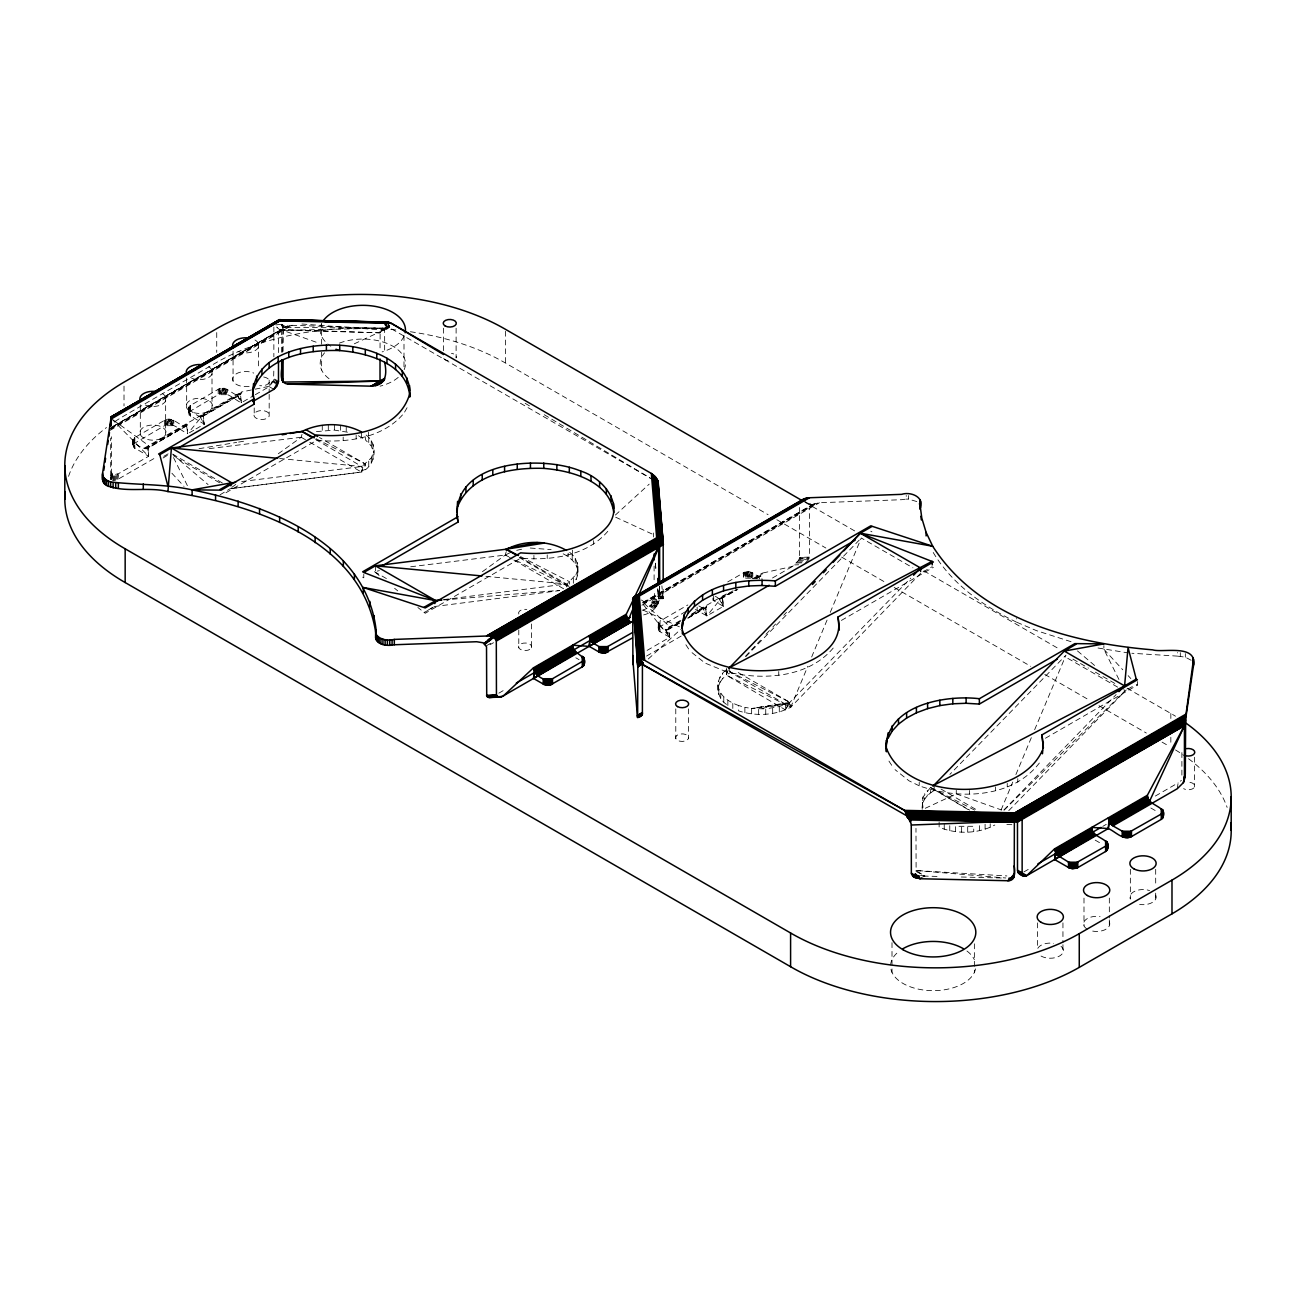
<?xml version="1.0" encoding="UTF-8"?>
<svg xmlns="http://www.w3.org/2000/svg" width="1296" height="1296" viewBox="0 0 1296 1296"><rect width="100%" height="100%" fill="white"/><g stroke="black" fill="none" stroke-linecap="round" stroke-linejoin="round"><path stroke-width="0.75" stroke-dasharray="5 3.75" d="M647.125 650.381L669.74 637.324L660.037 631.735L660.037 621.027L687.852 604.957M698.819 605.929L702.189 607.873L706.822 615.908L723.395 595.625L722.52 598.266L723.395 606.35L706.822 615.908L697.135 610.319L697.135 604.957M722.52 598.266L723.395 606.35L712.962 600.242L712.962 594.88M713.707 600.745L713.707 595.382M726.489 704.408C714.89 696.794 714.987 677.581 726.376 669.805L789.863 702.351L790.754 707.195C774.911 715.748 755.471 716.332 738.526 710.856L738.526 705.494C729.356 702.189 719.037 695.806 718.033 685.147M718.033 690.493L718.421 681.064M718.81 694.559L718.81 689.197M718.421 686.41L719.977 682.425L719.977 677.063M720.754 698.495L720.754 693.133M719.977 682.425L722.65 678.634L722.65 673.288M723.784 702.189L723.784 696.827M726.376 669.805L726.376 675.167L722.65 678.634M833.215 648.065C807.975 678.1 762.421 680.481 726.683 671.895L726.683 668.331M727.85 705.526L727.85 700.18M732.807 708.442L732.807 703.096M727.72 581.936L743.499 572.832L752.782 572.832L752.782 578.178L743.499 578.178L743.499 572.832C749.898 566.676 759.91 582.503 762.469 573.075L792.553 566.417L798.547 560.407L799.551 557.442L799.567 507.465M744.374 572.411L743.499 578.178M744.876 712.67L744.876 707.324L738.526 705.494M751.648 713.869L751.648 708.507L744.876 707.324M751.907 577.757L751.907 572.411L750.919 577.433L752.782 578.178M758.662 714.388L758.662 709.042L789.021 703.177L910.748 578.129M765.742 714.242L765.742 708.896L779.285 706.579L788.162 703.242L785.376 709.852L726.376 675.167L728.174 670.081M772.675 713.416L772.675 708.07M778.75 675.119L778.75 671.555M779.285 711.941L779.285 706.579M738.218 672.543L789.863 702.351L785.376 709.852L785.376 704.506M813.013 504.225L819.38 502.735L901.676 499.705L906.244 499.09L906.244 495.526M916.807 501.552L908.593 499.138L908.593 495.574M937.024 876.404L924.874 876.096L916.11 871.463L915.98 828.355M1039.343 763.036C1012.176 798.595 958.262 799.875 919.22 785.797L919.22 782.233M922.153 807.586L923.011 797.024L930.544 787.498L968.971 810.097M922.153 809.368L923.011 797.024M923.011 802.37L924.728 799L924.728 793.654M924.728 799L927.256 795.809L927.256 790.463M974.657 810.13L930.544 787.498L930.544 792.86L927.256 795.809M934.189 785.052L934.189 789.232L930.544 792.86L934.529 790.204M939.13 821.956L939.13 827.302C956.821 834.381 977.864 834.025 994.81 825.017M944.233 829.213L944.233 823.851M949.774 830.671L949.774 825.309M955.606 831.659L955.606 826.297L973.733 826.297L973.733 831.659M925.295 808.283L956.27 793.881L956.27 790.317M961.632 832.162L961.632 826.799M967.707 832.162L967.707 826.799M969.602 794.059L969.602 790.479M979.565 830.671L979.565 825.309M985.09 829.213L985.09 823.851M990.209 827.302L990.209 823.738M995.458 790.528L995.458 786.947M1007.235 786.915L1007.235 783.351M1071.031 641.698L1036.46 630.634L1016.372 622.064L1016.372 618.484M1017.797 782.233L1017.797 778.653M1118.934 679.477L1103.884 649.247L1103.884 645.667M1045.451 738.218L1137.402 685.13L1137.402 681.55M1191.137 660.263L1185.338 657.169L1177.643 656.132L1177.643 652.568M1180.3 656.23L1180.3 652.649M1185.338 657.169L1185.338 653.605M282.415 352.188L283.079 330.48L285.201 327.062M113.157 419.953L148.635 445.565L148.635 456.273L133.423 447.169L133.034 439.231L132.84 445.241L133.99 438.048L164.527 420.325C172.514 415.627 178.735 426.125 186.057 426.157M196.004 428.927L204.282 424.148L189.07 415.044L188.681 407.106L188.487 413.116L189.637 405.923L218.198 389.351C226.265 382.595 237.703 402.602 241.38 392.024L270.022 386.111L273.569 380.619L273.861 368.712M660.037 631.735L658.724 630.65L658.724 622.096L658.141 628.722L658.724 622.096L660.037 621.027M702.189 607.873L705.478 608.197L706.822 605.2M643.658 614.903C655.792 612.068 662.386 600.907 658.741 588.935M148.635 445.565L147.55 448.384L148.635 456.273L118.746 473.542L113.659 474.903L111.569 472.748L111.553 436.784M133.034 441.191L133.423 447.169L132.84 440.543C135.578 444.933 141.815 448.529 146.983 448.708L186.624 425.833L187.709 423.014M354.31 343.813L388.913 327.71L389.383 322.445M133.034 444.593L133.99 438.048L133.99 447.736L133.423 441.823M188.681 412.468L189.637 405.923L189.637 415.611L188.681 409.066M577.579 570.499L576.023 574.484L576.023 579.847C580.057 570.013 578.113 557.102 568.15 551.383M577.579 575.861L577.967 566.417M658.336 628.074L659.308 621.529L659.308 631.217L658.336 624.672M111.019 479.65L111.748 473.477L110.695 478.613L111.019 479.65L112.088 474.077L111.731 480.395L112.606 474.53M111.569 472.748L110.695 478.613L110.662 438.113M112.768 480.767L113.659 474.903M113.643 480.816L114.518 474.952M114.599 480.703L115.474 474.838M115.652 480.427L116.527 474.563M117.628 474.125L116.737 479.99L156.427 457.132M117.871 479.39L118.746 473.542M1177.254 788.746L1178.129 782.881L1181.401 780.403M659.648 586.165L658.66 598.849L657.72 589.631M241.704 481.529L361.811 466.511L371.272 457.909L373.847 451.073M220.045 494.813L230.008 488.754L361.471 472.068C376.132 465.799 378.837 443.507 365.456 434.565L365.456 439.911L371.272 446.067L373.847 452.903M235.791 484.412L230.008 488.754L361.471 472.068L363.058 466.155M566.384 586.894L567.227 583.913L576.023 574.484M278.3 453.762L301.19 437.254L302.438 432.864M506.088 552.161L505.246 555.061L479.601 573.755M653.605 480.103L388.492 327.11L383.195 328.828L388.913 327.71L390.42 322.85M920.597 573.334L790.754 707.195L730.458 672.397L726.376 675.167L790.754 707.195L807.797 666.29M811.669 656.991L827.172 619.812M830.266 612.376L861.273 538.002L912.919 567.826M1001.063 810.065L1012.775 782.039M1015.902 774.571L1031.519 737.213M1034.645 729.745L1065.992 655.096L949.887 774.376M279.58 330.302L278.494 333.121L278.494 355.201M385.868 327.969L387.715 326.9L385.398 322.817L386.969 326.867L384.653 324.81L385.738 327.353L384.653 330.172L384.653 352.253M316.046 438.728L365.456 464.065L365.456 469.411L361.811 470.691L365.456 464.065L319.432 437.481M785.376 709.852L789.021 703.177L751.648 708.507L765.742 708.896M404.595 412.079L407.916 406.215M255.296 394.697L269.228 386.662L273.861 378.626L278.494 381.316M189.07 409.682C192.294 411.577 202.808 421.702 204.282 413.44L188.989 432.151M658.724 625.304C661.025 627.766 669.287 633.258 669.74 626.616L643.172 602.527M402.505 414.898C381.38 438.437 346.599 442.908 316.629 440.397L222.928 494.489M607.792 531.328C586.813 555.968 551.205 560.795 520.652 558.187L425.234 613.283L417.879 607.5M745.492 656.278L760.525 640.159M766.001 634.295L771.46 628.447M772.837 626.972L775.559 624.04M783.772 615.26L786.494 612.328M1008.774 810.616L1126.273 689.909M745.929 656.505L861.273 538.002M1003.898 809.968L1116.164 694.543M133.423 443.961L164.527 425.687C173 421.411 180.711 430.871 187.709 433.723L187.094 425.331L146.318 448.87M189.07 411.836L218.198 394.697C226.67 390.42 234.382 399.881 241.38 402.732L240.505 394.664L202.37 416.664M658.724 627.458L686.119 611.307M1004.108 810.162L1124.653 691.141L1123.357 688.37M615.373 515.063L649.199 484.137M648.275 659L680.627 629.402M642.46 610.238C650.381 607.97 656.278 600.566 654.107 592.142M385.285 327.856L380.149 331.922L380.02 350.924M385.738 327.353L381.218 330.205L380.554 331.031L384.944 328.504L380.02 332.845L280.147 329.978L110.354 428.004M163.085 457.99L168.075 454.961M432.346 607.581L424.067 612.619L433.204 607.338M110.225 428.312L280.811 329.816L276.647 326.981M275.805 324.891L281.637 324.292L284.731 327.321L292.005 325.312L384.475 328.325L387.715 326.9M110.614 428.539L281.54 329.848M110.646 429.17L282.334 330.059M109.787 430.515L292.005 325.312L286.902 327.418L281.637 324.292L281.637 354.035M144.002 448.254L241.38 392.024M144.812 448.627L187.645 423.905M241.331 392.834L200.378 416.47L204.282 424.148L203.407 416.081M145.589 448.837L187.434 424.683M201.091 416.68L241.153 393.547M201.755 416.745L240.878 394.162M189.378 432.767L194.351 429.899M243.13 401.728L253.562 395.701M163.798 456.338L169.015 453.341M387.374 327.758L388.492 327.11L388.395 322.202L388.913 327.71M379.129 575.521L374.463 571.682L379.404 570.645M486.373 645.797L493.355 641.763M490.018 644.711L493.501 642.686M642.524 602.883L814.439 503.642M643.934 602.527L815.994 503.188M643.707 603.304L817.663 502.88M641.893 605.216L819.38 502.735M498.798 693.182L505.796 689.132M680.27 620.541L665.091 629.289L669.74 637.324L668.849 629.257M691.659 613.964L728.498 592.693M752.749 578.696L762.469 573.075M680.999 620.881L665.82 629.645L669.74 637.324L668.38 629.613M691.108 615.049L706.774 606.01M733.082 590.814L719.491 598.671L715.392 596.371M753.932 578.777L762.421 573.885M666.533 629.856L680.011 622.08M689.747 616.459L706.595 606.722M718.762 598.315L723.395 606.35L719.491 598.671L736.76 589.307M755.455 578.518L762.242 574.598M667.197 629.921L681.032 621.95M687.771 618.046L706.32 607.338M720.203 598.882L736.484 589.923M756.54 578.34L761.967 575.213M667.829 629.84L680.659 622.436M688.063 618.16L705.947 607.84L706.822 615.908L702.918 608.229M720.868 598.946L737.813 589.437M756.491 578.648L761.594 575.716L761.951 578.939M772.497 578L792.553 566.417M646.542 656.068L681.566 635.85M841.412 620.411L933.363 567.324M1023.889 871.916L1029.154 868.887M1102.766 826.378L1106.266 824.369M1155.352 796.036L1178.129 782.881M113.935 425.947L279.11 330.804M642.978 602.397L811.798 504.922L808.542 502.556M923.06 571.909L932.213 566.66M1127.925 689.002L1134.583 685.357M209.304 448.627L301.19 437.254L304.252 435.731M284.731 327.321L287.566 325.928L283.662 328.633L281.637 324.292L284.31 327.807L281.637 324.292L283.127 330.448L283.079 352.301M510.624 552.42L505.246 555.061L409.374 566.935M285.395 327.175L290.466 325.361L286.902 327.418L383.373 328.099L283.127 330.448L318.978 343.197M920.257 878.008L924.874 876.096L915.98 870.523L1006.862 875.934M643.561 602.057L646.542 602.527L643.14 602.332M516.715 550.33L521.672 549.229M316.435 431.6L334.368 430.11L349.92 432.572M199.049 448.691L236.65 442.406M238.626 442.082L246.532 440.753M789.863 702.351L751.648 708.507L788.162 703.242M433.998 606.577L559.597 590.62M443.605 599.611L566.384 583.994L569.624 587.104L569.624 581.758L520.247 556.438M798.547 560.407L808.445 560.034L799.227 558.868L809.287 558.009L799.551 557.442L809.465 557.086L809.482 508.453L810.81 505.732L803.86 500.596L811.264 505.31L808.218 502.783M443.669 599.951L559.548 590.36M658.66 598.849L663.115 598.541L663.179 586.067M797.51 561.978L807.424 561.622M796.684 563.015L806.582 562.642M794.723 564.91L798.692 564.764M659.453 586.327L659.648 596.079L663.179 595.982L663.066 598.736L658.676 598.379L657.752 588.595M530.258 548.03L551.124 549.601M799.227 558.868L808.947 558.997M906.244 499.09L908.593 499.138M1006.862 824.564L1012.921 824.71M961.308 877.003L1003.817 878.056M1177.643 656.132L1131.845 653.249M662.985 598.525L658.433 597.683L662.872 597.553L661.9 585.841M301.936 324L384.653 330.172L380.02 332.845L283.257 329.524L281.637 324.292M924.874 876.096L920.419 875.27M915.98 870.523L1005.874 877.991M485.968 576.331L566.384 583.994L519.907 557.15M279.644 458.509L361.811 466.511L361.811 470.691M1098.02 648L1128.055 652.892M659.648 596.079L663.179 596.857L659.437 597.343L663.163 597.586L659.065 598.007L663.147 598.153L658.676 598.379L658.206 588.416M695.272 609.557L697.135 610.319M726.683 671.895L704.992 663.034L690.995 651.839M956.27 793.881L1001.549 810M615.681 517.217L654.723 535.216M643.059 610.06L680.319 627.248M919.22 785.797L909.031 780.84L895.034 769.646M508.826 556.843L505.246 555.061L512.147 559.046M515.986 560.407L569.624 587.104M358.409 435.731L365.456 439.911M1016.372 622.064C983.259 606.155 951.572 583.88 932.715 551.626M1117.638 687.123L1064.372 656.343M219.64 482.792L174.02 456.581M870.766 531.182L871.933 531.846M1136.236 684.45L1137.402 685.13M804.848 502.168L855.635 531.473M923.935 570.904L1058.767 648.761M1127.066 688.192L1170.839 713.464A204.12 117.839 0 0 1 1175.504 716.218M410.427 331.744A204.12 117.839 0 0 1 505.408 363.01L768.074 514.658M776.839 519.712L825.86 548.014M841.622 557.118L885.395 582.39M894.159 587.444L1030.741 666.306M1044.754 674.39L1088.527 699.678M1099.04 705.737L1146.328 733.034M1162.075 742.138L1169.089 746.172M1150.832 808.007L1157.798 812.025M1095.185 840.132L1102.151 844.15M278.429 382.271L273.78 379.598L278.219 383.308L273.569 380.619L277.879 384.345L273.229 381.672L277.409 385.382M658.676 601.814L654.026 599.141L658.465 602.834L653.816 600.161L658.125 603.871L653.476 601.198L657.655 604.908L653.022 602.235L657.088 605.896L652.439 603.223L656.424 606.82L651.791 604.13L655.695 607.63L651.046 604.957L654.901 608.326L650.268 605.653M269.228 386.662L273.861 389.335M930.544 787.498L969.748 810.146M301.19 437.254L308.075 441.239M309.809 442.228L361.471 472.068M513.864 560.034L565.542 589.874M575.829 657.801L579.069 659.664M374.463 571.682L386.516 578.632M362.637 577.141L363.787 577.822L363.787 574.241M1072.91 659.113L1088.462 668.137M1095.379 672.154L1116.131 684.191M222.377 483.003L171.347 453.325L208.073 484.574M941.026 789.053L976.957 810.065M315.625 439.49L361.811 466.511M563.193 553.813C570.24 557.393 577.303 563.371 577.967 571.779M519.307 557.523L567.891 586.084M525.155 403.315L532.105 407.462M544.255 414.72L650.138 478.013M641.439 600.016L644.209 601.911M277.004 327.532L280.147 329.978M394.616 588.303L397.726 590.863M1077.462 650.916L1095.412 666.16M111.553 418.802L148.635 456.273L148.019 447.881M1103.884 649.247L1122.757 669.789M1128.152 675.653L1130.841 678.586M171.898 473.218L184.032 486.421M643.513 604.892L669.74 637.324M888.959 761.108L892.733 766.876M685.876 644.76L689.65 650.511M757.836 575.748L759.699 578.972M236.747 394.697L241.38 402.732L240.019 395.021M199.649 416.113L204.282 424.148L202.937 416.437M237.476 395.053L241.38 402.732M173.534 457.585L187.693 486.259M789.021 703.177L790.754 707.195M728.773 668.38L730.458 672.397M923.011 807.489L922.153 800.491M387.472 322.105L388.492 327.11M705.478 608.197L706.822 615.908M186.624 425.833L187.709 433.723M655.371 563.144L656.1 570.969M655.355 563.501L656.068 571.552M1194.556 757.22L1194.556 786.98M1181.887 775.105L1181.887 751.291A6.561 3.791 0 0 0 1181.887 753.251M1170.839 713.464L1170.839 719.41M1170.839 737.262L1170.839 745.2M1155.692 869.324L1155.692 885.233M1155.692 893.122L1155.692 899.084M1130.355 869.324L1130.355 899.084A13.122 7.565 0 0 1 1135.037 891.113A13.122 7.565 0 0 1 1149.584 890.563M1109.327 898.079L1109.327 917.957M1109.327 919.901L1109.327 925.846M1083.991 898.079L1083.991 925.846M1062.947 922.865L1062.947 942.759M1062.947 944.687L1062.947 952.625M1037.61 922.865L1037.61 948.704A13.122 7.565 0 0 1 1053.68 943.342M974.365 943.812L974.365 972.421M892.004 942.662L892.004 972.421M688.451 708.863L688.451 738.623A6.561 3.791 0 0 1 677.484 740.324A6.561 3.791 0 0 1 680.416 733.99A6.561 3.791 0 0 1 688.451 738.623M675.783 708.863L675.783 738.623M654.107 566.028L654.107 582.098M653.605 532.964L653.605 536.981M593.422 540.659L593.422 544.239M577.19 562.367L577.19 567.713M575.246 558.43L575.246 563.776M573.35 578.275L573.35 583.637M572.427 550.071L572.427 553.635M572.216 554.737L572.216 560.083M568.15 553.165L568.15 556.745M547.22 554.899L547.22 558.479M533.92 555.417L533.92 558.981M531.457 623.959L531.457 647.773A6.561 3.791 0 0 1 520.474 649.458A6.561 3.791 0 0 1 523.422 643.124A6.561 3.791 0 0 1 531.457 647.773M518.789 629.905L518.789 647.773M505.408 331.258L505.408 363.01M456.111 328.196L456.111 357.971A6.561 3.791 0 0 0 451.462 353.322M443.443 328.196L443.443 354.002M403.996 335.486L403.996 370.04A42.622 24.608 0 0 0 386.921 343.375A42.622 24.608 0 0 0 337.689 343.796M375.403 565.817L375.403 571.131M372.989 444.074L372.989 449.437M372.989 454.54L372.989 459.902M371.272 440.705L371.272 446.067M371.272 457.909L371.272 463.271M368.744 437.513L368.744 442.876M368.744 461.101L368.744 466.463M368.404 432.265L368.404 435.845M361.471 431.908L361.471 437.254M356.157 435.31L356.157 438.874M346.226 426.254L346.226 431.6M343.181 437.108L343.181 440.672M340.394 425.266L340.394 430.612M334.368 424.764L334.368 430.11M328.293 424.764L328.293 430.11M322.267 425.266L322.267 430.612M321.635 344.25L321.635 323.579A42.622 24.608 0 0 0 330.82 346.21M321.635 352.188L321.635 370.04M273.861 327.062L273.861 356.821M269.179 380.182L269.179 392.413M269.179 394.389L269.179 416.21A7.744 4.471 0 0 1 256.219 418.219A7.744 4.471 0 0 1 259.686 410.735A7.744 4.471 0 0 1 269.179 416.21M258.39 343.375L258.39 369.166M254.21 407.948L254.21 416.21M233.053 351.265L233.053 381.024M226.606 394.276L226.606 388.93L225.601 393.952L225.601 388.589L224.532 393.725L224.532 388.363L223.414 393.611L223.414 388.249L222.264 393.611L222.264 388.249L221.146 393.725L221.146 388.363L220.061 393.952L220.061 388.589L219.073 394.276L219.073 388.93M216.74 332.57L216.74 352.415M212.009 370.154L212.009 407.803A13.122 7.565 0 0 1 190.075 411.188A13.122 7.565 0 0 1 195.955 398.52A13.122 7.565 0 0 1 212.009 407.803M186.673 378.043L186.673 407.803M172.935 425.266L172.935 419.904L171.947 424.926L171.947 419.58L170.861 424.715L170.861 419.353L169.744 424.586L169.744 419.24L168.593 424.586L168.593 419.24L167.476 424.715L167.476 419.353L166.39 424.926L166.39 419.58L165.402 425.266L165.402 419.904M165.645 396.916L165.645 434.565A13.122 7.565 0 0 1 143.71 437.967A13.122 7.565 0 0 1 149.575 425.299A13.122 7.565 0 0 1 165.645 434.565M140.308 404.806L140.308 434.565M124.011 386.127L124.011 405.956M403.996 336.312A42.622 24.608 0 0 1 382.126 351.896M398.228 377.379A42.622 24.608 0 0 1 380.068 386.176M329.054 378.707A42.622 24.608 0 0 1 324.567 352.82M448.076 360.644A6.561 3.791 0 0 1 443.443 356.011M1189.922 782.347A6.561 3.791 0 0 1 1193.908 787.903A6.561 3.791 0 0 1 1183.588 788.681M263.704 377.006A7.744 4.471 0 0 1 269.179 382.482A7.744 4.471 0 0 1 259.686 385.657M254.988 339.989A13.122 7.565 0 0 1 254.988 350.698A13.122 7.565 0 0 1 236.439 350.698M249.107 386.386A13.122 7.565 0 0 1 232.859 377.573A13.122 7.565 0 0 1 253.724 373.07M208.624 366.752A13.122 7.565 0 0 1 208.624 377.46A13.122 7.565 0 0 1 190.075 377.46M162.259 393.53A13.122 7.565 0 0 1 162.259 404.239A13.122 7.565 0 0 1 143.71 404.239M1155.692 895.163A13.122 7.565 0 0 1 1139.621 904.43M1109.327 921.926A13.122 7.565 0 0 1 1104.629 929.896A13.122 7.565 0 0 1 1090.098 930.447M1087.376 929.248A13.122 7.565 0 0 1 1085.287 920.111A13.122 7.565 0 0 1 1100.045 916.58M1061.003 946.307A13.122 7.565 0 0 1 1056.839 957.226A13.122 7.565 0 0 1 1038.388 953.856M518.789 614.045A6.561 3.791 0 0 1 526.808 609.395M68.558 476.345A204.12 117.839 0 0 1 106.483 427.518M114.907 421.54A204.12 117.839 0 0 1 124.011 415.886L216.74 362.345A204.12 117.839 0 0 1 397.37 330.091M1175.504 749.947A204.12 117.839 0 0 1 1185.759 756.718M1188.529 758.743A204.12 117.839 0 0 1 1227.118 807.392M975.532 968.857A42.622 24.608 0 0 1 931.565 990.646A42.622 24.608 0 0 1 890.595 966.994M890.595 965.115A42.622 24.608 0 0 1 899.424 951.021M966.946 951.021A42.622 24.608 0 0 1 974.365 959.688M134.735 437.53L134.735 448.254L134.735 437.53M190.382 405.405L190.382 416.113L190.382 405.405M658.336 622.712L658.336 630.034L658.336 622.712M745.362 572.071L745.362 577.433L744.374 577.757L745.362 572.071M746.447 571.844L746.447 577.206L745.362 577.433L746.447 571.844M747.565 571.73L747.565 577.093L746.447 577.206L747.565 571.73M748.715 571.73L748.715 577.093L750.919 577.433L750.919 572.071L749.833 577.206L749.833 571.844L748.715 577.093L747.565 577.093L748.715 571.73M133.034 439.231L133.034 446.553L133.034 439.231M188.681 407.106L188.681 414.428L188.681 407.106M654.107 598.169L649.458 606.188L654.107 608.877L658.741 600.842L654.107 598.169M382.109 329.459L381.218 330.205L386.969 326.867L384.75 324.032L386.321 327.029L382.109 329.459M663.066 598.736L658.562 598.655L663.034 598.736M227.48 389.351L218.198 389.351L218.198 394.697L227.48 394.697L227.48 389.351M173.81 420.325L164.527 420.325L164.527 425.687L173.81 425.687L173.81 420.325"/><path stroke-width="1.5" d="M637.583 717.466L642.298 714.744L637.632 717.53L637.826 666.16L642.427 662.596L642.395 712.573C643.804 715.441 636.417 720.074 637.324 715.489L632.885 659.907L632.723 599.027L633.906 596.986L639.333 595.982L809.482 497.745L901.676 494.343C910.845 491.346 925.457 497.146 919.885 509.117L920.435 501.082M684.061 615.098L682.101 628.058L684.061 615.098C701.282 583.686 742.883 578.291 775.348 580.916L870.766 525.836L932.715 546.264C979.258 618.953 1071.614 643.108 1152.711 649.847C1162.48 653.054 1198.201 643.334 1193.389 666.16L1185.646 718.972L1185.305 773.793L1183.394 782.638L1177.254 788.746L1112.924 825.876L1109.943 822.895L1108.291 817.841M682.393 633.971L682.101 622.712M684.061 620.444L688.208 613.138L688.208 607.775M688.208 613.138L694.445 606.334L694.445 600.988M694.445 606.334L702.578 600.242L702.578 594.88M702.578 600.242L712.379 595.026L712.379 589.664M712.379 595.026L723.573 590.83L723.573 585.484M723.573 590.83L735.82 587.801L735.82 582.439M735.82 587.801L748.78 585.986L748.78 580.64M855.149 540.205L775.348 586.278L762.08 585.484L762.08 580.122M775.348 586.278L775.348 580.916M728.773 668.38L860.317 533.191L933.363 561.978L837.945 617.058L839.322 630.083M886.124 740.502L886.415 751.777C883.013 705.769 944.168 694.526 979.371 698.722L1074.805 643.626L1103.884 643.885L1064.308 651.078L932.942 786.218M886.124 745.864L888.084 732.888M888.084 738.25L892.247 730.944L892.247 725.582M892.247 730.944L898.484 724.14L898.484 718.778M898.484 724.14L906.617 718.033L906.617 712.687M1014.136 865.89C1015.157 871.09 1015.61 881.199 1007.689 880.729L920.273 878.753L914.522 877.376L911.347 873.196L911.266 824.045L904.511 810.356L644.647 660.328C641.358 657.299 635.283 659.826 638.377 664.735L642.492 662.126L638.377 664.735M906.617 718.033L916.418 712.816L916.418 707.47M920.354 507.789L920.095 499.738M920.597 571.552L920.597 568.004L860.317 533.191L843.923 550.784M926.105 535.928L926.105 532.348L921.812 518.141L919.885 503.771M916.418 712.816L927.596 708.637L927.596 703.274M932.213 564.878L932.213 561.298L729.616 667.57M927.596 708.637L939.843 705.591L939.843 700.245M939.843 705.591L952.819 703.793L952.819 698.431M1057.455 659L979.371 704.068L966.119 703.274L966.119 697.928M979.371 704.068L979.371 698.722M1193.503 659.259L1184.447 725.679L1147.365 795.29L1148.45 799.357L1109.376 821.907L1108.291 828.549L1026.772 875.61C1023.322 877.424 1017.668 874.168 1017.506 870.248L1017.473 821.065L1014.914 812.851L904.511 810.356L642.395 664.378L639.414 663.908L637.745 661.705L632.723 599.027L632.642 599.854M1023.224 875.74L1022.139 872.937L1022.139 819.38L1016.307 819.979M1041.984 734.864L1043.345 747.873L1041.984 734.864L1137.402 679.768L1136.236 679.104L1128.055 647.53L1124.588 685.892L1118.966 691.659M1042.47 753.77L1043.345 742.527M1148.45 799.357C1152.662 806.566 1170.385 808.445 1161.265 819.38L1131.473 836.584C1123 840.861 1115.289 831.4 1108.291 828.549L1091.718 827.415C1091.426 839.241 1115.953 838.512 1105.618 851.504L1077.802 867.575L1072.586 868.66L1069.394 867.996L1069.394 862.634L1057.147 855.068L1054.62 848.831L1147.365 795.29M1076.927 862.634L1076.927 867.996L1075.939 862.974L1105.618 846.158L1107.513 843.145L1107.513 849.155L1107.319 844.457M1105.618 851.504L1105.618 840.796M1106.363 851.002L1106.363 841.298M1123.065 837.005L1123.065 831.659L1112.924 825.876M1130.598 831.659L1130.598 837.005L1129.61 831.983L1161.265 814.034L1163.16 811.021L1163.16 817.031L1162.966 812.333M1161.265 819.38L1161.265 808.672M1162.01 818.878L1162.01 809.174M1184.431 779.657L1184.447 725.679L1017.473 821.065L911.347 825.017M1193.146 657.736L1193.503 664.621M1193.389 666.16L1193.389 660.798M904.511 810.356L907.605 812.738L907.508 817.517L911.525 817.582L909.031 819.04L910.602 816.788L1017.166 818.861L1184.512 723.492L1017.36 819.995L911.007 817.808L909.031 819.04L1017.473 821.065L1022.139 819.38M908.626 816.885L642.395 664.378L637.324 658.903L637.567 664.589M282.172 360.077C283.387 366.574 276.647 383.162 288.133 384.118L371.126 386.176C385.528 385.69 387.423 375.322 384.653 362.297M633.29 599.756L626.26 614.239L533.531 667.78L534.406 671.441L533.531 678.488L544.093 684.515L550.638 684.839L582.293 666.873C591.575 656.635 572.411 654.788 572.605 645.214L589.178 646.364L599.74 652.39L605.2 652.941L632.48 637.907M658.611 492.156L657.914 480.929L655.403 476.798L651.353 473.445L391.489 323.401L387.472 322.105L279.418 319.707L111.229 416.794L102.611 472.959C101.801 477.722 106.726 480.784 110.662 481.95C137.668 485.093 165.321 483.926 192.116 489.872C267.154 504.679 365.958 542.489 376.115 630.002L375.905 639.382C379.469 645.538 388.022 646.088 394.324 644.76L476.62 641.731L482.987 642.751L486.518 646.72L486.713 696.049L489.418 697.572L502.346 696.422L633.226 620.93M375.905 639.382L376.115 630.002M110.63 426.141L110.873 422.399M281.734 378.821L281.637 359.98M282.479 381.008L282.641 378.74L283.289 379.517M1009.001 878.105L1008.823 880.681L1014.363 873.731L1013.359 878.186L1012.921 876.29L1012.711 878.931L1012.079 877.003L1009.924 880.47L1010.102 877.894M1011.901 879.579L1012.079 877.003M1013.359 878.186L1013.521 875.918M1013.845 877.343L1014.266 874.606M376.115 635.348C363.496 539.055 250.306 503.204 167.945 491.573C147.955 486.47 125.647 493.258 106.483 485.417C101.687 483.052 102.368 477.382 102.611 472.959M278.494 361.228L278.494 381.316L276.842 386.37L273.861 389.335L252.833 401.485M1184.269 776.774L1183.912 781.585L1185.305 773.793L1183.394 782.638M1108.291 828.549L1108.906 820.886L1147.981 798.32M583.994 663.228L583.994 657.866L583.994 665.188L584.188 658.514L584.188 664.54L583.994 659.826M1107.319 847.843L1107.319 842.497L1107.319 849.803L1106.93 845.073M1162.966 815.719L1162.966 810.373L1162.966 817.679L1162.577 812.948M167.945 491.573L171.412 447.979L301.936 431.487C320.144 422.366 343.294 422.285 361.471 431.908M253.53 383.567L252.655 396.592C251.926 354.213 306.277 343.181 339.73 345.238C368.842 346.874 412.452 360.742 409.876 396.819M363.285 592.855L363.285 587.493L425.234 607.937L520.652 552.841C551.205 555.449 586.813 550.622 607.792 525.982C624.899 504.128 602.656 477.787 580.819 471.112C541.404 454.475 447.379 460.258 458.055 522.045L381.721 566.125M456.905 512.471L457.569 501.358M583.605 662.596L583.605 657.25L583.605 665.804L583.605 660.442M1106.93 847.228L1106.93 841.882L1106.93 850.435L1106.363 845.64M1162.577 815.103L1162.577 809.741L1162.577 818.311L1162.01 813.515M630.909 622.258L589.178 646.364L590.053 639.317L589.178 635.656M1185.338 714.452L1014.914 812.851L1185.176 715.554L1015.319 813.515L905.58 811.037L907.087 816.755L906.617 811.831L1015.319 813.515L1185.03 716.785L1185.5 721.03L1184.771 719.474L1016.096 815.184L907.605 812.738L907.087 816.755L910.732 815.071M103.793 470.351L104.393 466.366M104.992 462.38L105.592 458.411M107.681 444.463L108.281 440.478M108.88 436.493L109.48 432.508M573.48 648.875L534.406 671.441L533.531 678.488L576.509 652.763M589.178 646.364L590.053 639.317L627.151 617.884L626.26 614.239M1055.981 853.4L1054.62 859.54L1069.394 867.996M409.876 393.255C399.395 431.39 350.293 437.886 316.629 435.035L221.195 490.131L192.116 489.872L192.116 495.234M906.617 811.831L1015.805 814.504L1184.9 718.114L1016.096 815.184L908.528 813.694L907.508 817.517L909.338 814.714L1016.582 816.593L1184.771 719.474L1185.451 721.71L1016.906 817.711L910.035 815.751L907.605 812.738M910.715 821.972L911.25 818.764L910.035 815.751L908.285 818.213L911.525 817.582M230.85 485.773L231.692 482.792L235.71 482.29M434.84 603.596L435.683 600.615L441.628 599.854M566.498 550.411C548.726 540.302 525.042 539.671 506.979 549.115L506.493 550.703L506.137 549.212L375.403 565.817L363.787 572.459L362.637 571.795L458.055 516.699M910.132 817.16L908.285 818.213L909.338 814.714L1016.906 817.711L1184.576 722.212L1185.386 722.99L1184.609 721.548M278.64 320.825L279.094 319.901L318.929 320.744M632.821 602.024L637.745 667.051L642.767 663.309L640.062 663.746L638.086 660.231L632.966 598.266L806.42 498.118L809.482 497.745M253.53 388.913C266.717 356.141 308.383 349.483 339.73 350.584C367.303 352.69 407.479 363.69 409.795 396.689M1042.47 750.206C1019.255 802.661 907.135 802.84 886.415 748.197M457.569 506.72C470.74 473.947 512.422 467.289 543.769 468.391C570.969 470.578 609.525 480.8 613.753 512.552M627.815 621.238L633.226 608.31M638.636 595.366L658.741 547.301L663.277 543.769L658.984 496.174M1149.05 802.337L1184.447 725.679L1017.522 822.053L909.679 819.947L911.25 818.764L1014.25 821.988L1014.363 820.19L1014.25 875.529L1007.689 880.729M635.04 596.144L658.611 546.361M282.01 379.89L282.641 378.74L283.079 382.061L380.02 381.04L380.02 358.96M273.861 389.335L278.494 381.316M384.993 323.352L387.472 322.105M910.262 820.935L911.347 819.655M812.479 584.48L815.2 581.548M823.414 572.751L826.151 569.835M832.972 562.496L839.808 555.174M913.567 575.23L920.597 568.004M1054.62 848.831L1026.772 875.61L1017.506 870.248M503.447 695.855L533.531 667.78M800.653 501.001L806.42 498.118M655.403 476.798L660.604 539.671L492.35 636.822L484.736 643.723L493.533 637.324L661.397 540.4L656.23 477.819M485.19 644.096L493.533 637.324L496.303 640.175L496.449 694.964L498.49 697.151L502.346 696.422M493.533 637.324L492.35 636.822L484.202 643.367L491.168 639.349M637.745 667.051L642.395 663.52L638.037 665.383L642.427 662.596M918.945 875.804L914.522 877.376L912.951 876.307L915.77 874.249M383.049 381.397L375.727 383.519L384.523 379.291L377.946 384.426L383.827 380.603L379.485 382.855L380.02 381.04L288.133 384.118M583.038 661.025L552.501 678.731C546.215 681.826 538.569 677.614 534.875 672.349M637.745 716.348L641.925 712.832L642.249 714.857M908.285 818.213L910.602 816.788L1017.36 819.995L1184.463 724.658L1017.473 821.065L911.007 817.808M120.236 412.889L123.719 410.881M144.601 398.731L148.084 396.706M160.267 389.626L170.716 383.551M174.199 381.526L186.381 374.447M189.864 372.422L195.08 369.392M198.563 367.367L202.046 365.342M205.529 363.317L210.762 360.288M214.229 358.263L226.427 351.184M229.91 349.159L242.093 342.079M245.576 340.054L250.792 337.009M254.275 335L257.758 332.975M261.241 330.95L273.424 323.87M1075.955 644.29L1064.308 651.078L1124.588 685.892L1136.236 679.104M111.553 418.802L111.424 416.907L279.094 319.901L390.42 322.85M279.094 319.901L111.424 416.907M443.572 354.537L391.489 323.401L281.086 320.906L280.195 319.934L110.97 417.62L110.549 426.222L110.97 417.62L280.681 320.371L389.383 322.445L279.418 319.707L388.395 322.202M280.681 320.371L110.662 419.305M252.655 391.246L254.016 398.893L158.598 453.989L159.764 454.669L167.945 486.227M179.415 447.331L254.016 404.255L254.016 398.893M381.478 382.385L375.581 385.56L380.198 382.903L371.126 386.176L384.653 378.367M384.523 379.291L371.126 386.176M375.905 634.019C379.469 640.175 388.022 640.726 394.324 639.414L486.518 636.012L656.667 537.775L662.629 542.036L663.358 544.628L496.433 641.002M486.518 636.012L657.72 538.083L652.439 474.125M488.074 636.028L489.58 636.158L658.741 538.504L653.492 474.935M489.58 636.158L491.022 636.433L659.713 539.039L654.48 475.826M488.219 639.722L491.719 637.713M494.537 637.924L662.094 541.193L656.926 478.872M495.347 638.62L662.629 542.036L657.493 479.909M495.947 639.365L663.034 542.894L657.914 480.929M496.303 640.175L663.277 543.769M803.65 498.976L633.906 596.986L639.074 659.308L640.807 663.779L642.767 663.309L637.826 666.16M804.978 498.49L633.371 597.586L638.507 659.696L640.062 663.746L642.622 662.288L639.414 663.908L637.843 660.911M807.926 497.875L638.28 595.82L643.561 659.761M533.579 668.655L572.654 646.088M589.226 636.514L626.324 615.098M533.758 669.562L572.832 646.996M589.405 637.438L626.486 616.021M534.033 670.502L573.107 647.935M589.68 638.377L626.778 616.961M516.31 683.073L630.196 617.317M535.442 673.207L574.517 650.657M590.522 640.224L591.073 641.083L628.171 619.666L630.18 621.772M536.058 674.017L575.132 651.451M591.073 641.083L591.705 641.876L628.803 620.46M536.722 674.714L575.797 652.163M591.705 641.876L592.369 642.589L629.467 621.173M632.48 632.545L606.269 647.352L599.74 647.028L592.369 642.589M683.332 634.829L769.176 585.274M871.933 526.5L860.317 533.191L932.715 546.264L926.105 532.348M642.686 662.693L640.807 663.779L638.507 659.696M642.395 712.573L637.324 715.489L642.379 713.335L637.713 716.899L642.346 714.226M642.006 713.561L637.454 716.801L642.136 714.566L637.519 717.223L642.2 714.793M1015.805 814.504L1185.03 716.785L1185.548 720.349M1016.906 817.711L1184.657 720.868L1185.451 721.71M914.522 877.376L917.617 875.594M1184.576 722.212L1017.166 818.861L910.035 815.751M918.88 876.161L915.802 877.943L918.815 876.825M1054.669 849.706L1091.767 828.29M1108.355 818.813L1147.43 796.262M1054.847 850.613L1091.945 829.197M1108.566 819.833L1147.64 797.283M1055.122 851.553L1092.22 830.137M1092.593 831.076L1055.495 852.493L1054.62 859.54L1095.622 834.964M1037.918 863.833L1101.017 827.399M1109.943 822.895L1149.017 800.345M1056.532 854.258L1093.63 832.842M1110.607 823.819L1149.682 801.268M1057.147 855.068L1094.245 833.652M1057.811 855.765L1094.909 834.349M1111.336 824.645L1150.411 802.078M1112.114 825.325L1151.188 802.775M803.099 501.147L505.408 329.281A204.12 117.839 0 0 0 216.74 328.617L124.011 382.158A204.12 117.839 0 0 0 125.161 548.807L790.592 932.99A204.12 117.839 0 0 0 1079.26 933.655L1171.989 880.114A204.12 117.839 0 0 0 1185.759 722.99M65.189 491.638A204.12 117.839 0 0 0 125.161 582.536L790.592 966.719A204.12 117.839 0 0 0 1079.26 967.383L1171.989 913.842A204.12 117.839 0 0 0 1230.714 822.668M111.229 416.794L280.195 319.934M159.764 454.669L171.412 447.979L277.636 458.314M220.045 489.467L231.692 482.792L171.412 447.979M424.067 607.257L435.683 600.615L441.677 600.113M934.189 785.052L1124.588 685.892M1019.158 873.407L1022.139 872.937M912.173 875.48L915.511 873.974M912.951 876.307L916.353 874.784M913.437 876.695L917.244 875.367M507.838 548.321L537.338 542.522M192.116 489.872L231.692 482.792M282.155 434.792L286.108 434.144M290.061 433.48L301.936 431.487L314.28 437.821M544.352 543.056L506.137 549.212L516.472 555.174M486.535 695.32L496.449 694.964L486.713 696.049L496.773 696.001L487.555 697.118L497.453 696.746M506.979 549.115L506.137 549.212L518.481 555.53M487.053 696.649L496.773 696.001M748.78 585.986L762.08 585.484M952.819 703.793L966.119 703.274M491.378 697.199L501.277 696.843M488.576 697.507L500.256 697.102M324.972 321.683L345.125 322.072M303.086 320.76L278.834 320.274L298.939 320.744M325.328 321.197L367.772 322.056M381.915 322.348L385.965 322.429M326.9 320.906L386.662 322.186M325.085 321.376L353.225 322.056M326.803 321.975L330.82 322.072M908.528 813.694L1016.582 816.593M481.95 575.959L375.403 565.817L435.683 600.615L363.285 587.493M491.022 636.433L492.35 636.822M335.956 349.24L339.73 350.584L339.73 345.238M363.787 572.459L435.683 600.615M1022.22 873.828L1017.781 871.933L1025.201 876.209L1021.345 873.31M1022.431 874.606L1018.121 872.581L1024.456 876.226L1020.551 873.52M1018.591 873.067L1022.771 875.254M911.477 874.136L920.273 878.753L911.347 873.196M305.791 429.608L317.714 436.493M1017.571 871.139L1025.978 875.999M301.936 431.487L312.206 437.497M1019.822 873.553L1023.791 876.08M583.038 662.029L582.293 656.165L582.293 666.873M628.171 619.666L627.151 617.884M919.366 503.804L920.095 505.1M637.745 661.705L638.831 664.232M638.086 660.231L639.414 663.908M682.393 630.407C695.596 667.894 744.422 673.483 778.75 669.773C805.156 666.679 845.397 649.993 837.945 617.058M635.396 596.128L641.585 663.989L636.287 595.885M456.678 514.399L458.055 522.045M253.336 400.432L254.016 404.255M641.52 659.097L642.395 664.378M920.84 516.31L921.326 519.907M637.324 658.903L638.005 666.889M658.157 481.885L663.358 544.628M651.353 473.445L656.667 537.775M639.333 595.982L644.647 660.328M637.259 595.787L642.508 659.356M634.603 596.5L640.807 663.779L640.597 659M1017.441 821.097L1017.506 822.069M657.736 578.47L657.931 582.455M632.821 655.582L633.128 664.718M659.389 582.422L658.676 547.333L658.741 582.989M1231.2 796.651L1231.2 830.38M1171.989 880.114L1171.989 913.842M1079.26 933.655L1079.26 967.383M790.592 932.99L790.592 966.719M663.179 542.441L663.179 582.098M659.648 546.507L659.648 582.196M658.255 488.122L658.255 492.14M654.107 553.991L654.107 560.018M613.607 503.35L613.607 508.712M611.064 495.801L611.064 501.147M607.273 647.028L607.273 652.39L606.269 647.352L606.269 652.714L605.2 647.579L605.2 652.941L604.082 647.692L604.082 653.054L602.932 647.692L602.932 653.054L601.814 647.579L601.814 652.941L600.728 647.352L600.728 652.714L599.74 647.028L599.74 652.39M606.35 488.608L606.35 493.954M599.611 481.966L599.611 487.312M591.008 476.086L591.008 481.432M583.038 656.683L583.038 666.371M580.819 471.112L580.819 476.474M569.317 467.224L569.317 472.57M556.859 464.503L556.859 469.849M551.626 679.153L551.626 684.515L550.638 679.477L550.638 684.839L549.553 679.703L549.553 685.066L548.435 679.817L548.435 685.179L547.285 679.817L547.285 685.179L546.167 679.703L546.167 685.066L545.081 679.477L545.081 684.839L544.093 679.153L544.093 684.515M543.769 463.028L543.769 468.391M530.437 462.866L530.437 468.212M517.25 464L517.25 469.346M504.581 466.398L504.581 471.744M492.804 469.994L492.804 475.34M482.242 474.692L482.242 480.038M473.202 480.346L473.202 485.708M465.944 486.81L465.944 492.156M460.679 493.873L460.679 499.235M409.585 385.56L409.585 390.906M407.041 378.011L407.041 383.357M402.327 370.802L402.327 376.164M395.572 364.16L395.572 369.522M394.324 639.414L394.324 644.76M392.089 639.835L392.089 645.181M389.756 640.013L389.756 645.376M387.407 639.981L387.407 645.327M386.969 358.279L386.969 363.641M385.123 639.689L385.123 645.052M382.936 639.187L382.936 644.549M380.943 638.474L380.943 643.82M379.193 637.567L379.193 642.929M377.752 636.498L377.752 641.86M376.78 353.322L376.78 358.668M376.634 635.315L376.634 640.661M375.646 631.33L375.565 638.037M374.188 615.616L374.188 620.962M369.895 601.409L369.895 606.755M365.294 349.418L365.294 354.78M354.407 574.015L354.407 579.361M352.82 346.696L352.82 352.058M343.359 561.071L343.359 566.433M330.221 548.807L330.221 554.153M326.398 345.06L326.398 350.422M315.139 537.305L315.139 542.668M313.211 346.194L313.211 351.556M300.542 348.592L300.542 353.954M298.21 526.694L298.21 532.057M288.765 352.188L288.765 357.55M283.079 360.239L283.079 382.061M279.628 517.055L279.628 522.418M278.203 356.886L278.203 362.248M269.163 362.556L269.163 367.902M261.922 369.004L261.922 374.366M259.54 508.486L259.54 513.832M256.657 376.083L256.657 381.429M238.124 501.05L238.124 506.412M215.573 494.829L215.573 500.191M143.289 483.926L143.289 489.272M125.161 548.807L125.161 582.536M118.357 482.987L118.357 488.333M115.7 482.89L115.7 488.252M113.108 482.549L113.108 487.895M110.662 481.95L110.662 487.296M108.427 481.108L108.427 486.47M106.483 480.071L106.483 485.417M104.863 478.84L104.863 484.202M103.648 477.479L103.648 482.841M102.854 476.021L102.854 481.367M102.497 474.498L102.497 479.86M64.8 465.62L64.8 499.349M1186.537 748.618A6.561 3.791 0 0 1 1194.782 752.279A6.561 3.791 0 0 1 1186.537 755.924M233.053 347.296A13.122 7.565 0 0 1 249.107 338.029M186.673 374.074A13.122 7.565 0 0 1 202.743 364.792M140.308 400.837A13.122 7.565 0 0 1 156.379 391.57M323.401 320.582A42.622 24.608 0 0 1 373.459 306.115A42.622 24.608 0 0 1 405.162 332.748M903.037 948.656A42.622 24.608 0 0 1 963.333 948.656M1068.52 862.213L1068.52 867.575L1077.802 867.575L1077.802 862.213L1068.52 862.213M1070.399 862.974L1070.399 868.32L1069.394 862.634L1075.939 862.974L1075.939 868.32L1074.854 863.201L1074.854 868.547L1073.736 863.314L1073.736 868.66L1072.586 863.314L1072.586 868.66L1071.468 863.201L1071.468 868.547L1070.399 862.974M1122.19 831.238L1122.19 836.584L1131.473 836.584L1131.473 831.238L1122.19 831.238M1124.053 831.983L1124.053 837.346L1123.065 831.659L1129.61 831.983L1129.61 837.346L1128.524 832.21L1128.524 837.572L1127.407 832.324L1127.407 837.686L1126.256 832.324L1126.256 837.686L1125.139 832.21L1125.139 837.572L1124.053 831.983M608.148 646.607L598.865 646.607L598.865 651.953L608.148 651.953L608.148 646.607M552.501 678.731L543.218 678.731L543.218 684.077L552.501 684.077L552.501 678.731M445.127 325.928A6.561 3.791 0 0 0 456.111 324.227A6.561 3.791 0 0 0 448.076 319.594A6.561 3.791 0 0 0 445.127 325.928M677.484 706.595A6.561 3.791 0 0 0 688.451 704.894A6.561 3.791 0 0 0 680.416 700.261A6.561 3.791 0 0 0 677.484 706.595M1133.741 868.741A13.122 7.565 0 0 0 1155.692 865.355A13.122 7.565 0 0 0 1139.621 856.073A13.122 7.565 0 0 0 1133.741 868.741M1087.376 895.52A13.122 7.565 0 0 0 1109.327 892.118A13.122 7.565 0 0 0 1093.257 882.851A13.122 7.565 0 0 0 1087.376 895.52M1041.012 922.282A13.122 7.565 0 0 0 1062.947 918.896A13.122 7.565 0 0 0 1046.893 909.614A13.122 7.565 0 0 0 1041.012 922.282M903.037 949.725A42.622 24.608 0 0 0 974.365 938.693A42.622 24.608 0 0 0 922.153 908.545A42.622 24.608 0 0 0 903.037 949.725"/></g></svg>
